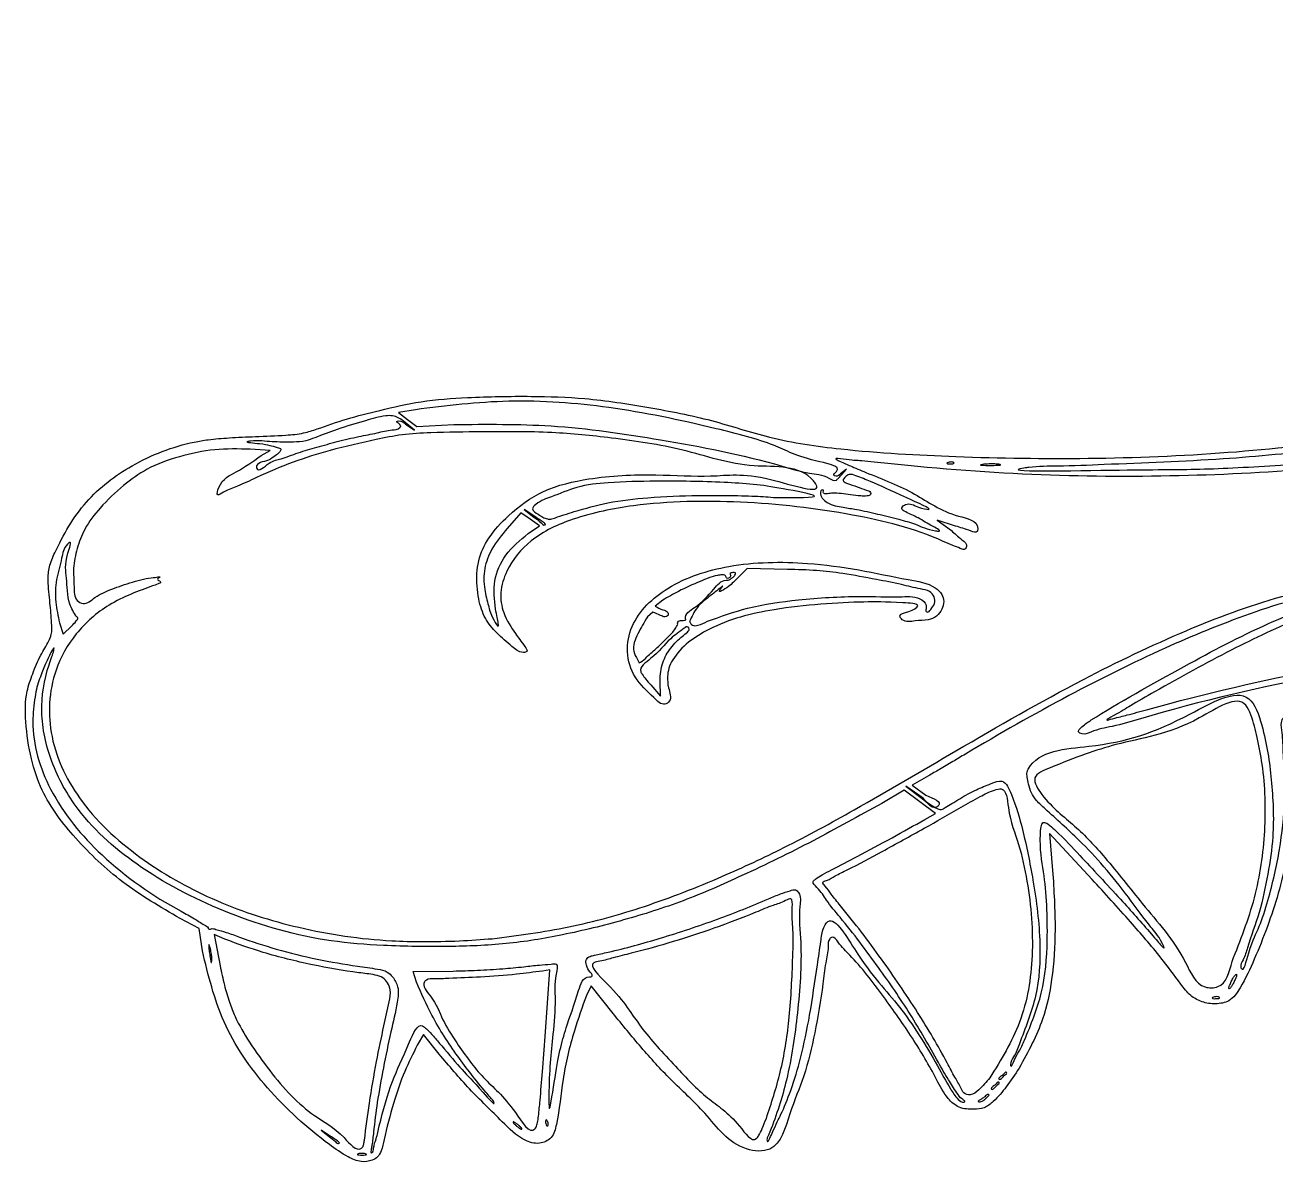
# Model space of a CAD drawing. Extents: x 1.3 to 54.4, y 20 to 60.3.
# Drawn here: x 1.28 to 19.92, y 43.37 to 60.3 of the extents above; entities that cross this region are included whole.
import ezdxf

# ---------------------------------------------------------------- set-up
doc = ezdxf.new("R2010")
doc.units = 0
doc.layers.add('Layer_1', color=7, linetype='CONTINUOUS')

msp = doc.modelspace()

# ---------------------------------------------------------------- linework, layer by layer
at = {"layer": 'Layer_1', "color": 7}
for p, q in [((7.097295, 54.573427), (6.845555, 54.529654)), ((6.845555, 54.529654), (6.982797, 54.426193)), ((6.982797, 54.426193), (7.120034, 54.322744)), ((7.086384, 54.27003), (6.943834, 54.383329)), ((6.952124, 54.356566), (7.086384, 54.27003)), ((7.120034, 54.322744), (7.673066, 54.352262)), ((4.935205, 53.963115), (4.637919, 53.985448)), ((4.798373, 53.888976), (4.935205, 53.963115)), ((5.630395, 54.015755), (5.630369, 54.015771)), ((13.521466, 53.689606), (13.431296, 53.619205)), ((13.448356, 53.606842), (13.521466, 53.689606)), ((15.117943, 53.785319), (15.118023, 53.784919)), ((15.788887, 53.760501), (15.788887, 53.760398)), ((13.448343, 53.606718), (13.448356, 53.606842)), ((8.667256, 53.038281), (8.46535, 52.80527)), ((8.805985, 52.941588), (8.667256, 53.038281)), ((8.876631, 52.982154), (8.717572, 53.087232)), ((8.717572, 53.087232), (8.864334, 52.970633)), ((8.944714, 52.844884), (8.805985, 52.941588)), ((9.462919, 53.055728), (9.462927, 53.05558)), ((15.145396, 52.838251), (14.87173, 52.928922)), ((14.87173, 52.928922), (15.082391, 52.772446)), ((8.775936, 52.72718), (8.944714, 52.844884)), ((9.037271, 52.865708), (9.037271, 52.865708)), ((14.77117, 52.852886), (14.771225, 52.852463)), ((12.039826, 52.205379), (11.865367, 52.035766)), ((12.641298, 52.193878), (12.039826, 52.205379)), ((10.781901, 51.734463), (10.670123, 51.648945)), ((2.046608, 51.49178), (2.046614, 51.49178)), ((8.290659, 51.603799), (8.290667, 51.603809)), ((10.634841, 51.558767), (10.553423, 51.48566)), ((1.797075, 51.400255), (1.852579, 51.228442)), ((1.852579, 51.228442), (1.980738, 51.354585)), ((11.004895, 51.379112), (11.005072, 51.379213)), ((11.451022, 51.421607), (11.451001, 51.421295)), ((10.834149, 50.920732), (10.83409, 50.920661)), ((10.406651, 50.85475), (10.432236, 50.804421)), ((10.748003, 50.307632), (10.743558, 50.530924)), ((10.603302, 50.47298), (10.748003, 50.307632)), ((10.651001, 50.285647), (10.651004, 50.285647)), ((14.741084, 49.119824), (14.498964, 48.980651)), ((14.378031, 48.904395), (14.043706, 48.709995)), ((14.612671, 48.731927), (14.378031, 48.904395)), ((14.659873, 48.788987), (14.40183, 48.966654)), ((14.40183, 48.966654), (14.646387, 48.779996)), ((14.498964, 48.980651), (14.703767, 48.829616)), ((14.847317, 48.559461), (14.612671, 48.731927)), ((14.687749, 48.46946), (14.847317, 48.559461)), ((17.177105, 47.577714), (16.544397, 48.26113)), ((16.544397, 48.26113), (16.590746, 47.707994)), ((3.877909, 46.844453), (3.594281, 46.993061)), ((3.924409, 46.511019), (3.877909, 46.844453)), ((4.260517, 46.685412), (4.100315, 46.755815)), ((4.100315, 46.755815), (4.188839, 46.290947)), ((8.243714, 46.693773), (8.244084, 46.693085)), ((4.036018, 46.578184), (4.035905, 46.578189)), ((9.1004, 46.231112), (8.989646, 46.211003)), ((9.028796, 45.236741), (9.1004, 46.231112)), ((19.263001, 46.353383), (19.262964, 46.353566)), ((7.065252, 46.204621), (7.658995, 46.212241)), ((7.113221, 46.048546), (7.065252, 46.204621)), ((19.295367, 46.056476), (19.295367, 46.056476)), ((9.715091, 45.990486), (9.645823, 45.848069)), ((10.042497, 45.579631), (9.715091, 45.990486)), ((19.07172, 45.821066), (19.071781, 45.82096)), ((7.217884, 45.267779), (7.126365, 45.107524)), ((7.450866, 44.975648), (7.217884, 45.267779)), ((16.172887, 45.184428), (16.172935, 45.18447)), ((15.654267, 44.621196), (15.654267, 44.621196)), ((15.874189, 44.659817), (15.874204, 44.660127)), ((15.761357, 44.512929), (15.761383, 44.513161)), ((15.609261, 44.329297), (15.609261, 44.329308)), ((8.9329, 44.050958), (8.932884, 44.050937)), ((9.0622, 43.977293), (9.062189, 43.977356)), ((12.325933, 44.017782), (12.325954, 44.017782)), ((5.830407, 43.753355), (5.696136, 43.840022)), ((5.696136, 43.840022), (5.817612, 43.741324)), ((6.557924, 43.90504), (6.557939, 43.905255)), ((8.641168, 43.911036), (8.641173, 43.910983)), ((5.966334, 43.654779), (5.966339, 43.654834)), ((6.338894, 43.692879), (6.338886, 43.692887)), ((6.355943, 43.489449), (6.355954, 43.489634))]:
    msp.add_line(p, q, dxfattribs=at)
for points, knots in [([(3.594281, 46.993061), (3.300616, 47.16501), (2.730892, 47.498599), (2.040291, 48.154118), (1.56106, 48.776606), (1.359593, 49.391588), (1.286301, 49.887251), (1.282069, 50.324778), (1.400013, 50.648988), (1.498533, 50.905115), (1.620231, 51.083593), (1.689029, 51.245043), (1.676559, 51.440036), (1.656623, 51.706309), (1.619232, 51.983823), (1.635913, 52.241431), (1.815099, 52.64645), (2.146959, 53.230362), (2.893425, 53.79586), (3.546479, 54.049686), (4.044394, 54.133668), (4.349053, 54.157235), (4.735481, 54.175136), (5.106133, 54.18742), (5.416387, 54.213796), (5.714713, 54.312602), (6.085521, 54.446796), (6.605796, 54.572991), (7.201744, 54.712193), (7.959067, 54.764477), (8.772023, 54.779362), (9.677566, 54.752655), (10.573804, 54.609946), (11.498267, 54.43622), (12.424239, 54.120142), (13.647879, 53.947502), (15.233175, 53.860538), (17.159812, 53.830651), (19.169465, 53.911656), (21.172941, 54.134106), (22.807143, 54.432097), (24.133297, 54.759712), (25.076791, 55.024039), (25.786888, 55.253395), (26.140286, 55.385062), (26.287991, 55.457496), (26.233357, 55.756241), (26.129304, 56.104957), (26.108319, 56.641976), (26.23587, 57.136404), (26.423, 57.658992), (26.728992, 58.174502), (27.211475, 58.733417), (27.903912, 59.30149), (28.796424, 59.814941), (29.898281, 60.22747), (31.181404, 60.345332), (32.533873, 60.200608), (33.264877, 59.756713), (33.598112, 59.55436)], [0, 0, 0, 0, 1.01722, 1.973453, 2.844001, 3.336277, 3.895189, 4.349549, 4.624252, 4.924161, 5.169231, 5.271121, 5.442949, 5.741568, 6.07891, 6.280783, 6.505237, 7.396703, 8.264987, 9.256589, 9.466041, 9.778462, 10.172514, 10.62618, 10.893073, 11.101009, 11.565539, 12.076591, 12.705408, 13.398423, 14.347273, 15.146401, 16.111339, 17.066322, 17.964648, 19.037328, 20.75822, 22.728612, 24.815192, 26.788035, 28.77013, 29.797236, 30.87695, 31.734387, 31.974647, 32.077893, 32.156769, 32.796937, 33.245115, 33.726425, 34.323727, 34.905119, 35.513051, 36.530833, 37.575047, 38.592012, 40.032434, 41.414279, 42.57193, 42.57193, 42.57193, 42.57193]), ([(40.615029, 59.385908), (40.664034, 59.355628), (40.790496, 59.277487), (40.999608, 59.132351), (41.247757, 58.963961), (41.472794, 58.781571), (41.614327, 58.698318), (41.694976, 58.566431), (41.529583, 58.611408), (41.389219, 58.690322), (40.946433, 58.924957), (40.364517, 59.233686), (39.567281, 59.529629), (38.922785, 59.684919), (38.412694, 59.770308), (37.995378, 59.798695), (37.461813, 59.805637), (36.885342, 59.814972), (36.300761, 59.752246), (35.506201, 59.539951), (34.483623, 59.127138), (33.425884, 58.299424), (32.732522, 57.3351), (32.429961, 56.345129), (32.595989, 55.429039), (33.038224, 54.959963), (33.303354, 54.725125), (33.367857, 54.670923), (33.367713, 54.534709), (32.981098, 54.744889), (32.744653, 54.91356), (32.384644, 55.252457), (32.169247, 55.619055), (32.026993, 55.999389), (31.951999, 56.500998), (32.000758, 57.133847), (32.305583, 57.875642), (32.687464, 58.363053), (32.937458, 58.687602), (33.019431, 58.778821), (33.079873, 58.992168), (32.370302, 58.581908), (31.943036, 58.554873), (30.943721, 58.174259), (29.839167, 57.619041), (28.507749, 56.587472), (27.675049, 55.705725), (27.173901, 55.133984), (26.941681, 55.017667), (25.537187, 54.539361), (22.771392, 53.853718), (18.501951, 53.507585), (15.597551, 53.60365), (13.760086, 53.814329), (13.579301, 53.818623), (13.315957, 53.856905), (13.467443, 53.783497), (13.590123, 53.730575), (13.983171, 53.564451), (14.54543, 53.351629), (14.993142, 53.002461), (15.488575, 52.926076), (15.469689, 52.730038), (15.306798, 52.793129), (15.213407, 52.819238), (15.145396, 52.838251)], [0, 0, 0, 0, 0.172884, 0.446138, 0.760729, 1.085184, 1.270335, 1.332872, 1.409875, 1.606348, 1.937669, 2.823081, 3.638253, 4.462757, 4.812626, 5.188094, 5.716096, 6.413741, 6.916326, 7.473524, 8.877216, 10.192834, 11.448876, 12.386345, 13.224804, 14.110054, 14.233128, 14.310369, 14.346285, 14.595131, 15.067875, 15.554909, 15.959471, 16.354534, 16.761052, 17.474157, 18.229265, 19.129173, 19.324311, 19.456186, 19.499045, 19.934232, 20.71327, 21.394117, 22.909934, 24.523239, 26.368959, 26.573062, 26.781759, 27.136006, 31.033936, 35.307835, 39.788877, 40.176889, 40.456633, 40.567673, 40.6326, 40.808406, 41.057419, 41.854955, 42.583973, 42.925378, 42.974079, 43.063987, 43.304916, 43.304916, 43.304916, 43.304916]), ([(13.431296, 53.619205), (13.409907, 53.598147), (13.380061, 53.568764), (13.308971, 53.602313), (13.478322, 53.72655), (12.815037, 53.84634), (12.458411, 54.070429), (11.300793, 54.365889), (10.04192, 54.629319), (8.515797, 54.747994), (7.559889, 54.630356), (7.097295, 54.573427)], [0, 0, 0, 0, 0.080833, 0.112791, 0.179971, 0.466766, 1.198006, 2.086646, 3.718355, 5.209146, 6.607099, 6.607099, 6.607099, 6.607099]), ([(6.943834, 54.383329), (6.911834, 54.408687), (6.856065, 54.452881), (6.754912, 54.488963), (6.585835, 54.476551), (6.31354, 54.397527), (5.95853, 54.294251), (5.666706, 54.182225), (5.452671, 54.096548), (5.236808, 54.089862), (4.952593, 54.088579), (4.754894, 54.119339), (4.524686, 54.08927), (4.801047, 54.070853), (4.915383, 54.046622), (5.013076, 54.018522), (5.108362, 53.994162), (5.066981, 53.926389), (5.000181, 53.883847), (4.900209, 53.798506), (4.712292, 53.784142), (4.748804, 53.632308), (4.932794, 53.809355), (5.114385, 53.840981), (5.36044, 53.937915), (5.538118, 53.989147), (5.630395, 54.015755)], [0, 0, 0, 0, 0.121961, 0.212548, 0.314099, 0.623067, 1.062899, 1.421389, 1.563866, 1.748151, 2.065931, 2.387653, 2.436475, 2.623731, 2.776023, 2.89321, 2.952052, 2.993614, 3.081619, 3.202393, 3.410518, 3.429234, 3.630152, 3.820027, 4.08965, 4.380981, 4.380981, 4.380981, 4.380981]), ([(15.082391, 52.772446), (15.129432, 52.729461), (15.204741, 52.660643), (15.337278, 52.558063), (15.272017, 52.475107), (15.193916, 52.521719), (15.093064, 52.551319), (14.579287, 52.795147), (13.525574, 53.052139), (11.971536, 53.229983), (10.564703, 53.205618), (9.509996, 52.995395), (8.827757, 52.683739), (8.471108, 52.256116), (8.349452, 51.86048), (8.395161, 51.526531), (8.573422, 51.256735), (8.681058, 51.10992), (8.786149, 50.966761), (8.645436, 50.944926), (8.509968, 51.075231), (8.311951, 51.23497), (8.154585, 51.423986), (8.077008, 51.603064), (8.036918, 51.764837), (8.005561, 52.005524), (8.015918, 52.324952), (8.189159, 52.692966), (8.520755, 53.047871), (9.00674, 53.405045), (9.784059, 53.580826), (10.600954, 53.621041), (11.574465, 53.557158), (12.116388, 53.667845), (13.203562, 53.279613), (12.844321, 53.760801), (12.040701, 53.664775), (11.099447, 54.002103), (10.07975, 54.150587), (9.08321, 54.252255), (8.182536, 54.244219), (7.438707, 54.238446), (6.910478, 54.210925), (6.412251, 54.107628), (5.868196, 53.985869), (5.267174, 53.796836), (4.82, 53.60862), (4.464115, 53.433956), (4.298317, 53.381641), (4.124638, 53.271475), (4.199617, 53.541908), (4.458111, 53.64431), (4.676778, 53.801543), (4.798373, 53.888976)], [0, 0, 0, 0, 0.207271, 0.33183, 0.387177, 0.446237, 0.565698, 0.720023, 2.12627, 3.809962, 5.402566, 6.323054, 7.025978, 7.6066, 7.933974, 8.237759, 8.595928, 8.831138, 8.913037, 8.966629, 9.159092, 9.46228, 9.737147, 9.883388, 10.044379, 10.2354, 10.611803, 10.984135, 11.426311, 12.060685, 12.761168, 13.763225, 14.57588, 15.469102, 16.151299, 16.211965, 17.124963, 18.213427, 19.290175, 20.180729, 21.223174, 21.986437, 22.414545, 22.806227, 23.509857, 24.090014, 24.683679, 24.993488, 25.219532, 25.312941, 25.418768, 25.769992, 26.209942, 26.209942, 26.209942, 26.209942]), ([(5.630369, 54.015771), (5.731651, 54.043382), (5.939506, 54.100046), (6.237554, 54.173441), (6.514335, 54.220676), (6.710034, 54.275538), (6.848342, 54.274426), (6.899142, 54.353591), (6.784492, 54.391264), (6.888556, 54.416312), (6.924589, 54.382445), (6.952124, 54.356566)], [0, 0, 0, 0, 0.31482, 0.646083, 0.922371, 1.150302, 1.270487, 1.301797, 1.387031, 1.421318, 1.532403, 1.532403, 1.532403, 1.532403]), ([(7.673066, 54.352262), (8.15523, 54.356986), (9.186467, 54.367089), (10.825343, 54.123651), (12.091998, 53.881623), (12.932464, 53.620174), (13.190145, 53.607581), (13.345904, 53.501014), (13.389214, 53.542016), (13.414489, 53.568927), (13.435899, 53.592827), (13.448343, 53.606718)], [0, 0, 0, 0, 1.44531, 3.091184, 4.94197, 5.361723, 5.662351, 5.778769, 5.795077, 5.835255, 5.891024, 5.891024, 5.891024, 5.891024]), ([(22.236627, 54.233773), (21.717383, 54.146862), (20.68768, 53.97451), (19.055783, 53.817926), (17.72161, 53.772088), (16.74819, 53.728653), (16.361447, 53.731523), (15.686485, 53.637319), (17.898558, 53.687733), (18.753013, 53.674379), (19.634897, 53.726381), (20.066953, 53.751859)], [0, 0, 0, 0, 1.579357, 3.13199, 4.908805, 5.599912, 6.028747, 6.102826, 7.525395, 8.791889, 10.008347, 10.008347, 10.008347, 10.008347]), ([(4.637919, 53.985448), (4.461207, 53.988806), (4.105841, 53.995558), (3.587397, 53.88624), (3.118753, 53.720597), (2.729494, 53.439665), (2.417052, 53.138519), (2.168401, 52.824271), (2.05599, 52.509983), (1.992456, 52.217633), (2.018567, 51.966943), (2.010818, 51.745972), (2.183575, 51.653313), (2.346595, 51.810748), (2.590725, 51.906606), (2.871544, 52.008013), (3.134554, 52.071898), (3.237627, 52.076437), (3.305771, 52.089475), (3.282405, 52.06537), (3.256701, 52.066736), (3.257557, 52.031198), (3.288547, 52.030409), (3.312254, 51.994092), (3.244445, 51.969856), (3.011653, 51.89), (2.524476, 51.702717), (2.027098, 51.266343), (1.645447, 50.59633), (1.602367, 49.656519), (2.11862, 48.632282), (3.025376, 47.831174), (4.137424, 47.215992), (5.390025, 46.819803), (6.430902, 46.665624), (7.234363, 46.647587), (7.73402, 46.656782), (8.080998, 46.681964), (8.243714, 46.693773)], [0, 0, 0, 0, 0.528546, 1.062898, 1.580918, 2.006408, 2.48999, 2.884507, 3.19106, 3.486793, 3.763181, 3.973305, 4.072118, 4.270806, 4.551641, 4.878452, 5.193085, 5.262471, 5.296622, 5.308196, 5.341845, 5.35729, 5.392477, 5.416467, 5.460508, 5.548821, 6.254299, 6.906411, 7.524459, 8.51666, 9.584079, 10.855529, 12.091853, 13.375081, 14.776285, 15.231203, 15.785367, 16.274734, 16.274734, 16.274734, 16.274734]), ([(15.118023, 53.784919), (15.110664, 53.788158), (15.093917, 53.795531), (15.062378, 53.794548), (15.04046, 53.790044), (15.006033, 53.778729), (15.034214, 53.762394), (15.063276, 53.76661), (15.091306, 53.76624), (15.125566, 53.770038), (15.119894, 53.781408), (15.117943, 53.785319)], [0, 0, 0, 0, 0.024081, 0.054804, 0.087635, 0.109283, 0.122018, 0.160491, 0.199504, 0.220685, 0.231793, 0.231793, 0.231793, 0.231793]), ([(15.788887, 53.760398), (15.762857, 53.762507), (15.707975, 53.766956), (15.621971, 53.763478), (15.569852, 53.764326), (15.498645, 53.746605), (15.602473, 53.743321), (15.668416, 53.744004), (15.736157, 53.743851), (15.836724, 53.75127), (15.802756, 53.757825), (15.788887, 53.760501)], [0, 0, 0, 0, 0.079089, 0.166751, 0.244424, 0.272517, 0.317376, 0.423845, 0.529788, 0.573285, 0.603299, 0.603299, 0.603299, 0.603299]), ([(12.469758, 53.265057), (12.769737, 53.262979), (13.320461, 53.259166), (12.528933, 53.40481), (12.150125, 53.465902), (11.669824, 53.492302), (11.191857, 53.50864), (10.614013, 53.510518), (10.049348, 53.497128), (9.520903, 53.445251), (9.165659, 53.283708), (8.945903, 53.217664), (8.806995, 53.083839), (8.925406, 53.021287), (8.992051, 52.972283), (9.05686, 52.943751), (9.123731, 52.937807), (9.203576, 52.973658), (9.320447, 53.00671), (9.412467, 53.03837), (9.462919, 53.055728)], [0, 0, 0, 0, 0.57245, 1.050947, 1.499053, 1.936242, 2.436444, 2.951096, 3.663847, 4.133723, 4.536834, 4.795853, 4.879236, 4.995763, 5.07905, 5.151418, 5.201005, 5.276018, 5.407689, 5.567499, 5.567499, 5.567499, 5.567499]), ([(14.771225, 52.852463), (14.737063, 52.873443), (14.66805, 52.915825), (14.56353, 52.972853), (14.465164, 53.024745), (14.292966, 53.090413), (14.44645, 53.202891), (14.561268, 53.120173), (14.883765, 53.051862), (14.227122, 53.343066), (13.996463, 53.455766), (13.706093, 53.573803), (13.564159, 53.62321), (13.505025, 53.574596), (13.450503, 53.514749), (13.562018, 53.457035), (13.671773, 53.433233), (13.78498, 53.382025), (13.88215, 53.359337), (13.881652, 53.294816), (13.808228, 53.285095), (13.715101, 53.286861), (13.582935, 53.308209), (13.445329, 53.324426), (13.329408, 53.332527), (13.251327, 53.323188), (13.20952, 53.318302), (13.183825, 53.322702), (13.176774, 53.336808), (13.172539, 53.345281)], [0, 0, 0, 0, 0.121147, 0.244739, 0.344186, 0.502297, 0.576533, 0.7738, 0.924489, 1.289489, 1.88518, 2.1176, 2.220138, 2.289575, 2.34661, 2.408876, 2.578223, 2.722526, 2.796329, 2.827274, 2.880966, 2.976288, 3.129526, 3.271076, 3.395291, 3.476413, 3.505417, 3.523021, 3.549504, 3.549504, 3.549504, 3.549504]), ([(9.462927, 53.05558), (9.628856, 53.103055), (9.988768, 53.206031), (10.610472, 53.274239), (11.205819, 53.298391), (11.73927, 53.297351), (12.126121, 53.289796), (12.367226, 53.272438), (12.469758, 53.265057)], [0, 0, 0, 0, 0.516965, 1.121332, 1.869427, 2.304731, 2.721471, 3.029819, 3.029819, 3.029819, 3.029819]), ([(13.172539, 53.345281), (13.176724, 53.357265), (13.184096, 53.378376), (13.142724, 53.380143), (13.114014, 53.289174), (13.249541, 53.155387), (13.454393, 53.120848), (13.709614, 53.084041), (13.986254, 53.020183), (14.274728, 52.946794), (14.57383, 52.868857), (14.73376, 52.779352), (14.958232, 52.756655), (14.850091, 52.812286), (14.77117, 52.852886)], [0, 0, 0, 0, 0.02958, 0.052106, 0.08945, 0.271644, 0.517224, 0.722985, 1.04253, 1.366658, 1.625599, 1.93846, 1.996568, 2.153516, 2.153516, 2.153516, 2.153516]), ([(8.864334, 52.970633), (8.898492, 52.94917), (8.948642, 52.917657), (9.012201, 52.843196), (9.033074, 52.86194), (9.037271, 52.865708)], [0, 0, 0, 0, 0.134263, 0.19712, 0.212938, 0.212938, 0.212938, 0.212938]), ([(9.037271, 52.865708), (9.029857, 52.872633), (9.005078, 52.895776), (8.949679, 52.932481), (8.903349, 52.963986), (8.876631, 52.982154)], [0, 0, 0, 0, 0.030405, 0.101618, 0.198632, 0.198632, 0.198632, 0.198632]), ([(8.46535, 52.80527), (8.382931, 52.705819), (8.235177, 52.527531), (8.112446, 52.207044), (8.114331, 51.921279), (8.189501, 51.646333), (8.217033, 51.518795), (8.340722, 51.311904), (8.331356, 51.412915), (8.315571, 51.48711), (8.299857, 51.560714), (8.290659, 51.603799)], [0, 0, 0, 0, 0.386085, 0.692142, 1.001333, 1.247881, 1.474613, 1.5894, 1.624002, 1.715263, 1.844104, 1.844104, 1.844104, 1.844104]), ([(2.046614, 51.49178), (2.010368, 51.551932), (1.907389, 51.722836), (1.91198, 52.087244), (1.861568, 52.292642), (1.991678, 52.635823), (1.854842, 52.524297), (1.830648, 52.32732), (1.736124, 52.043602), (1.727885, 51.71295), (1.774619, 51.50174), (1.797075, 51.400255)], [0, 0, 0, 0, 0.210111, 0.596957, 0.969364, 1.134197, 1.176933, 1.402385, 1.730578, 2.067175, 2.378491, 2.378491, 2.378491, 2.378491]), ([(8.290667, 51.603809), (8.274992, 51.745075), (8.243834, 52.025874), (8.430691, 52.440752), (8.656993, 52.6285), (8.775936, 52.72718)], [0, 0, 0, 0, 0.420538, 0.835918, 1.296123, 1.296123, 1.296123, 1.296123]), ([(8.244084, 46.693085), (8.624956, 46.743105), (9.392377, 46.843892), (10.540428, 47.164872), (11.604407, 47.581548), (12.645502, 48.067799), (13.802162, 48.698848), (15.272357, 49.565163), (16.889016, 50.500806), (18.529593, 51.284979), (19.749973, 51.741085), (20.905539, 52.024048), (21.241765, 52.105382), (21.968804, 52.224593), (21.866353, 52.154534), (21.846473, 52.133109), (21.841082, 52.090433), (21.745394, 52.059429), (21.616445, 51.992516), (21.107948, 51.814509), (20.31509, 51.5051), (19.196928, 50.979955), (18.390224, 50.530574), (17.759626, 50.172481), (17.594334, 50.065514), (17.346914, 49.932693), (17.555841, 49.989283), (17.716493, 50.028545), (18.78516, 50.326598), (20.545337, 50.738707), (23.105171, 51.131049), (25.356951, 51.287908), (26.265754, 51.301344), (26.823606, 51.337794), (26.152938, 51.420041), (25.691864, 51.472264), (24.731687, 51.544231), (24.030323, 51.545228), (23.521549, 51.556326), (23.27327, 51.540165), (23.169215, 51.564188), (23.151188, 51.56835)], [0, 0, 0, 0, 1.151241, 2.319639, 3.564713, 4.576239, 5.764662, 7.516462, 9.691574, 11.38661, 12.902544, 13.764587, 14.57192, 14.833086, 14.867819, 14.898207, 14.920091, 14.988862, 15.155709, 15.385972, 16.574286, 17.742306, 19.043097, 19.457837, 19.754691, 19.869464, 19.955601, 20.182412, 20.500876, 23.109254, 25.728805, 28.450785, 29.141366, 29.328117, 29.506274, 30.448533, 31.335802, 32.180094, 32.597366, 32.861785, 32.917196, 32.917196, 32.917196, 32.917196]), ([(10.651004, 50.285647), (10.54717, 50.380693), (10.346691, 50.564205), (10.225286, 50.962638), (10.328229, 51.488601), (10.887277, 52.005703), (11.828079, 52.300802), (12.807023, 52.317513), (13.700885, 52.197245), (14.32345, 52.057491), (14.772685, 51.990816), (14.94197, 51.83558), (14.981792, 51.713363), (14.942427, 51.595585), (14.867088, 51.488156), (14.717422, 51.429503), (14.548341, 51.438156), (14.381829, 51.394862), (14.278293, 51.532744), (14.456843, 51.556022), (14.668876, 51.680505), (14.15154, 51.711694), (13.604718, 51.712967), (12.523439, 51.645711), (11.552291, 51.399794), (11.014756, 51.019401), (10.867329, 50.727785), (10.85051, 50.58168), (10.85861, 50.425005), (10.930417, 50.253496), (10.776591, 50.152577), (10.703252, 50.230285), (10.651001, 50.285647)], [0, 0, 0, 0, 0.416206, 0.803599, 1.18853, 1.967114, 2.931569, 4.105609, 4.875434, 5.624717, 6.048023, 6.182452, 6.292023, 6.412029, 6.54092, 6.674506, 6.868834, 7.062992, 7.127418, 7.276941, 7.434797, 7.663574, 8.2408, 9.583538, 10.59838, 11.303228, 11.440571, 11.566486, 11.734674, 11.93367, 12.010741, 12.201694, 12.201694, 12.201694, 12.201694]), ([(11.451001, 51.421295), (11.647505, 51.492619), (12.085193, 51.651486), (12.851604, 51.753289), (13.62778, 51.80555), (14.230467, 51.776577), (14.602727, 51.801111), (14.731822, 51.657224), (14.689014, 51.571603), (14.74031, 51.549687), (14.784729, 51.613745), (14.842383, 51.677046), (14.834047, 51.791404), (14.75266, 51.882515), (14.569724, 51.91001), (14.311299, 51.979321), (13.922212, 52.051785), (13.503364, 52.132309), (13.060904, 52.184277), (12.785981, 52.190567), (12.641298, 52.193878)], [0, 0, 0, 0, 0.625366, 1.392919, 2.310844, 2.941199, 3.239295, 3.369252, 3.429034, 3.448417, 3.511711, 3.616887, 3.715717, 3.819536, 3.959434, 4.25118, 4.632034, 5.141629, 5.532291, 5.966273, 5.966273, 5.966273, 5.966273]), ([(11.005072, 51.379213), (11.00419, 51.390187), (11.002472, 51.411579), (11.032154, 51.434905), (11.069109, 51.434959), (11.097342, 51.434908), (11.128215, 51.439673), (11.101665, 51.532396), (11.338574, 51.667011), (11.492803, 51.839694), (11.658689, 52.041621), (11.759738, 52.029227), (11.795548, 52.050241), (11.82951, 52.082792), (11.864607, 52.107228), (11.867919, 52.152427), (11.827159, 52.145407), (11.803933, 52.146193), (11.780199, 52.134695), (11.788475, 52.116546), (11.797732, 52.10161), (11.788986, 52.080359), (11.771813, 52.066528), (11.750827, 52.058798), (11.728433, 52.066194), (11.723998, 52.089289), (11.704055, 52.114345), (11.65475, 52.113369), (11.531894, 52.096019), (11.313201, 52.003399), (11.038501, 51.887925), (10.858869, 51.780495), (10.781901, 51.734463)], [0, 0, 0, 0, 0.03111, 0.060638, 0.100276, 0.136317, 0.157387, 0.169987, 0.384938, 0.781677, 1.008405, 1.036716, 1.077455, 1.126028, 1.180674, 1.200219, 1.236546, 1.266056, 1.283698, 1.298191, 1.316542, 1.33585, 1.35946, 1.382207, 1.400644, 1.421141, 1.447648, 1.489994, 1.556439, 1.828573, 2.186626, 2.455062, 2.455062, 2.455062, 2.455062]), ([(11.865367, 52.035766), (11.825219, 51.99354), (11.767921, 51.933278), (11.594886, 51.836291), (11.649717, 51.909657), (11.678336, 51.94795)], [0, 0, 0, 0, 0.205248, 0.292922, 0.388646, 0.388646, 0.388646, 0.388646]), ([(16.172935, 45.18447), (16.267907, 45.415323), (16.464314, 45.892739), (16.531139, 46.739489), (16.489368, 47.580058), (16.387089, 48.064469), (16.426467, 48.497187), (16.748027, 48.200822), (17.048191, 47.876088), (17.569185, 47.319597), (17.93672, 46.909998), (18.146582, 46.661871), (18.198141, 46.60332), (18.272061, 46.529508), (18.167711, 46.7438), (18.01731, 46.894722), (17.710678, 47.335217), (17.370644, 47.758932), (16.952871, 48.201809), (16.6043, 48.513463), (16.357237, 48.737702), (16.269666, 48.863389), (16.230985, 48.986424), (16.212401, 49.091438), (16.202524, 49.170395), (16.364505, 49.50348), (17.453269, 49.548081), (18.314539, 49.82465), (19.492976, 50.528498), (19.766672, 49.720472), (19.857525, 49.066859), (19.89953, 48.304456), (19.798823, 47.64667), (19.683377, 47.092381), (19.522386, 46.671704), (19.44851, 46.403595), (19.3789, 46.301914), (19.432856, 46.172087), (19.544603, 46.644566), (19.667052, 46.838189), (19.842367, 47.397365), (19.979375, 48.001098), (20.066478, 48.757403), (20.0284, 49.353504), (20.016688, 49.747938), (19.982935, 49.923313), (20.078515, 50.05732), (20.283677, 49.752908), (20.517019, 49.580179), (20.821442, 49.202772), (21.112539, 48.782283), (21.428263, 48.271962), (21.771172, 47.681162), (21.945913, 47.318544), (22.231352, 46.88852), (21.701811, 47.953705), (21.482119, 48.431131), (20.937033, 49.471476), (20.588331, 49.965584), (20.380052, 50.237735), (20.30829, 50.338377), (20.14376, 50.626106), (21.503808, 50.559845), (22.22404, 50.886729), (23.226403, 50.962596), (23.66477, 50.991693), (23.746169, 50.960705), (23.752394, 50.895484), (23.761163, 50.848412), (23.786531, 50.811112), (23.903474, 50.8333), (24.101958, 50.557183), (24.454013, 50.252837), (24.774041, 49.844068), (25.008705, 49.537345), (25.136871, 49.396271), (25.201685, 49.308567), (25.244779, 49.290887), (25.251084, 49.268292), (25.245324, 49.250503), (25.231304, 49.233544), (25.24757, 49.222883), (25.319139, 49.269384), (25.090121, 49.536719), (24.939068, 49.903425), (24.601788, 50.350234), (24.359703, 50.709949), (24.259638, 50.872903), (24.138561, 51.090747), (24.776688, 51.029765), (25.307825, 51.138556), (26.156736, 51.122517), (26.795197, 51.127178), (27.051873, 51.142287), (27.227732, 51.165728), (27.196619, 51.317385), (26.765524, 51.157824), (25.642301, 51.343976), (23.370703, 51.020382), (20.611803, 50.66536), (18.65715, 50.200985), (17.518788, 49.856229), (17.219397, 49.809064), (17.064537, 49.724504), (16.945546, 49.773532), (17.056381, 49.881697), (17.513894, 50.177568), (18.508422, 50.732127), (19.705211, 51.37096), (20.569237, 51.70035), (21.007912, 51.894357), (21.119836, 51.918883), (21.220831, 52.067577), (20.55583, 51.791634), (20.214405, 51.764892), (19.277186, 51.45254), (18.200203, 51.009921), (16.769663, 50.299847), (15.735342, 49.708767), (15.099845, 49.329415), (14.916627, 49.221596), (14.795818, 49.151557), (14.741084, 49.119824)], [0, 0, 0, 0, 0.742783, 1.536113, 2.553767, 3.118499, 3.29496, 3.490092, 4.031347, 4.921477, 5.615726, 5.753027, 5.853831, 5.896642, 5.973663, 6.267304, 6.827507, 7.407623, 7.952276, 8.636068, 8.815482, 8.950632, 9.090169, 9.196821, 9.27464, 9.319756, 10.282356, 11.871034, 12.768335, 13.207311, 14.032337, 14.883141, 15.443657, 16.029197, 16.582681, 16.773813, 16.888799, 16.907044, 17.163558, 17.58846, 17.994821, 18.771278, 19.511093, 20.25104, 20.55466, 20.709195, 20.763892, 20.984258, 21.412711, 21.849221, 22.358474, 22.966612, 23.665772, 24.30093, 24.461071, 24.78034, 26.320898, 27.295275, 28.002744, 28.178559, 28.314878, 28.382798, 29.109199, 30.575628, 31.743875, 31.855749, 31.913095, 31.978347, 32.030101, 32.06433, 32.095552, 32.3542, 32.918137, 33.5945, 33.871327, 34.077946, 34.170176, 34.190944, 34.210232, 34.23254, 34.250412, 34.259268, 34.280166, 34.466396, 34.972352, 35.738223, 36.037605, 36.259293, 36.356566, 36.665728, 37.434791, 38.506129, 39.038248, 39.290274, 39.392251, 39.433443, 39.681187, 40.337414, 43.327025, 46.040277, 48.858526, 49.293225, 49.615576, 49.755878, 49.817658, 49.908051, 50.081778, 51.679684, 53.076277, 54.235015, 54.417262, 54.532619, 54.560111, 54.912687, 55.57392, 56.240369, 57.607416, 59.202809, 60.974767, 61.193625, 61.422755, 61.612554, 61.612554, 61.612554, 61.612554]), ([(11.678336, 51.94795), (11.618014, 51.900006), (11.487763, 51.796482), (11.285954, 51.646537), (11.215243, 51.491574), (11.182351, 51.41949)], [0, 0, 0, 0, 0.232221, 0.501427, 0.735564, 0.735564, 0.735564, 0.735564]), ([(10.670123, 51.648945), (10.705991, 51.627799), (10.765139, 51.592928), (10.864527, 51.572334), (10.865829, 51.495521), (10.805388, 51.482276), (10.733768, 51.515794), (10.673391, 51.542021), (10.634841, 51.558767)], [0, 0, 0, 0, 0.128621, 0.212104, 0.262113, 0.300027, 0.371537, 0.497835, 0.497835, 0.497835, 0.497835]), ([(1.980738, 51.354585), (2.000929, 51.37598), (2.031631, 51.408512), (2.080444, 51.468556), (2.055641, 51.48558), (2.046608, 51.49178)], [0, 0, 0, 0, 0.096832, 0.147244, 0.176115, 0.176115, 0.176115, 0.176115]), ([(10.553423, 51.48566), (10.50537, 51.405939), (10.4122, 51.251365), (10.311854, 51.013053), (10.383088, 50.894098), (10.406651, 50.85475)], [0, 0, 0, 0, 0.286276, 0.55507, 0.687926, 0.687926, 0.687926, 0.687926]), ([(11.103063, 51.316771), (11.031833, 51.266846), (10.842742, 51.134315), (10.694166, 50.911168), (10.411391, 50.731673), (10.484492, 50.61889), (10.534007, 50.554301), (10.578384, 50.502223), (10.603302, 50.47298)], [0, 0, 0, 0, 0.254434, 0.675428, 0.919034, 0.964634, 1.054151, 1.168791, 1.168791, 1.168791, 1.168791]), ([(10.432236, 50.804421), (10.43855, 50.806712), (10.484485, 50.823373), (10.563692, 50.916773), (10.707558, 51.029187), (10.845046, 51.171111), (10.958146, 51.281093), (10.99352, 51.355263), (11.004895, 51.379112)], [0, 0, 0, 0, 0.020067, 0.145982, 0.35165, 0.572492, 0.738921, 0.817801, 0.817801, 0.817801, 0.817801]), ([(10.83409, 50.920661), (10.855969, 50.954157), (10.901814, 51.024346), (10.981794, 51.116476), (11.070545, 51.195378), (11.134976, 51.246717), (11.189101, 51.299298), (11.1623, 51.336482), (11.135991, 51.339213), (11.114694, 51.333158), (11.107182, 51.322574), (11.103063, 51.316771)], [0, 0, 0, 0, 0.119795, 0.251025, 0.366871, 0.467558, 0.519906, 0.552818, 0.5787, 0.59573, 0.616403, 0.616403, 0.616403, 0.616403]), ([(11.182351, 51.41949), (11.194601, 51.396081), (11.220047, 51.347455), (11.336731, 51.366108), (11.4051, 51.399307), (11.451022, 51.421607)], [0, 0, 0, 0, 0.071882, 0.149312, 0.307726, 0.307726, 0.307726, 0.307726]), ([(14.043706, 48.709995), (13.704707, 48.521051), (13.022177, 48.140637), (12.033992, 47.658703), (11.097923, 47.246688), (10.200638, 46.961927), (9.319915, 46.746606), (8.44819, 46.601386), (7.554001, 46.570104), (6.683798, 46.582354), (5.578377, 46.664664), (4.338656, 47.019401), (3.046349, 47.670684), (2.1234, 48.460178), (1.653224, 49.300222), (1.486995, 50.058452), (1.57248, 50.589244), (1.680282, 50.889143), (1.707763, 50.961781), (1.722772, 51.066351), (1.598846, 50.821063), (1.552543, 50.699821), (1.462528, 50.473774), (1.428124, 50.28551), (1.40859, 50.113789), (1.377446, 49.644324), (1.63165, 48.818864), (2.440778, 47.850259), (3.244699, 47.289951), (3.794837, 47.003606), (3.920208, 46.915052), (4.004665, 46.874694), (4.015324, 46.837666), (4.035914, 46.83329), (4.069264, 46.851879), (4.157203, 46.821756), (4.295506, 46.787233), (4.593432, 46.672858), (5.040858, 46.528305), (5.627647, 46.383747), (6.135742, 46.297129), (6.482168, 46.25196), (6.672206, 46.215241), (6.774546, 46.113071), (6.85977, 45.962004), (6.818463, 45.670055), (6.725875, 45.277527), (6.618893, 44.778526), (6.53099, 44.281066), (6.485935, 43.926843), (6.464052, 43.713737), (6.45342, 43.629841), (6.441841, 43.564851), (6.435302, 43.532413), (6.434974, 43.502833), (6.474163, 43.514888), (6.471935, 43.605934), (6.524417, 43.725475), (6.545755, 43.839826), (6.557924, 43.90504)], [0, 0, 0, 0, 1.164066, 2.343695, 3.297462, 4.229124, 5.163288, 6.016549, 6.874595, 7.842878, 8.627803, 10.194007, 11.670229, 12.952239, 13.763098, 14.521315, 15.228808, 15.360579, 15.453126, 15.487072, 15.613326, 15.87016, 16.123335, 16.268738, 16.453702, 16.638997, 17.679782, 18.924959, 20.369642, 20.599844, 20.76965, 20.843156, 20.859444, 20.875942, 20.89743, 20.970677, 21.129692, 21.341333, 21.91697, 22.545625, 23.152564, 23.455065, 23.607196, 23.712417, 23.87854, 24.107392, 24.560959, 25.106829, 25.63153, 26.076939, 26.17934, 26.271863, 26.33457, 26.368332, 26.386344, 26.398053, 26.465936, 26.613522, 26.809401, 26.809401, 26.809401, 26.809401]), ([(10.743558, 50.530924), (10.74479, 50.578224), (10.747193, 50.670503), (10.776922, 50.803479), (10.815416, 50.882351), (10.834149, 50.920732)], [0, 0, 0, 0, 0.141801, 0.276643, 0.404461, 0.404461, 0.404461, 0.404461]), ([(19.262964, 46.353566), (19.387134, 46.666652), (19.635514, 47.292923), (19.776042, 48.294203), (19.756392, 49.098892), (19.64106, 49.67685), (19.574231, 49.965462), (19.39437, 50.378878), (18.510918, 49.74685), (17.605195, 49.649758), (16.855214, 49.362291), (16.244642, 49.115789), (16.524105, 48.680867), (16.915548, 48.402033), (17.432228, 47.84923), (17.961593, 47.149756), (18.489081, 46.578065), (18.741833, 45.954575), (19.161978, 45.958175), (19.221692, 46.191779), (19.263001, 46.353383)], [0, 0, 0, 0, 1.007428, 2.015169, 3.006708, 3.414658, 3.765876, 3.926332, 4.645546, 5.948428, 6.98923, 7.260773, 7.528001, 8.20493, 8.853936, 9.73902, 10.826504, 11.293616, 11.48472, 11.913658, 11.913658, 11.913658, 11.913658]), ([(23.867748, 50.402694), (23.829042, 50.05008), (23.750257, 49.33236), (23.455123, 48.293673), (23.095434, 47.486585), (22.819394, 46.951312), (22.530193, 46.709504), (22.29038, 46.768465), (22.137268, 46.851326), (22.045184, 46.965557), (21.950414, 47.126518), (21.825177, 47.348921), (21.672158, 47.617155), (21.418665, 48.068902), (21.085775, 48.620969), (20.635443, 49.264524), (20.394361, 49.535763), (20.160913, 49.782556), (20.14129, 49.594882), (20.195644, 49.209672), (20.162071, 48.367112), (19.981387, 47.362634), (19.673298, 46.554638), (19.431818, 46.027634), (19.247158, 45.750552), (19.015412, 45.715386), (18.815591, 45.740595), (18.630009, 45.845631), (18.444686, 46.089192), (18.166277, 46.467955), (17.717611, 46.984048), (17.368871, 47.367087), (17.177105, 47.577714)], [0, 0, 0, 0, 1.062732, 2.163115, 3.224147, 3.702177, 3.981056, 4.264105, 4.371096, 4.502287, 4.695086, 4.933701, 5.26695, 5.622689, 6.482448, 7.246213, 7.81544, 7.894798, 7.968736, 8.218137, 9.270714, 10.294406, 11.339954, 11.817565, 12.070461, 12.275151, 12.477389, 12.671877, 12.894166, 13.386949, 14.086733, 14.941617, 14.941617, 14.941617, 14.941617]), ([(14.646387, 48.779996), (14.689357, 48.748747), (14.76478, 48.693896), (14.857422, 48.638513), (14.938979, 48.605564), (15.003509, 48.662362), (15.09574, 48.707693), (15.246824, 48.804745), (15.442172, 48.913948), (15.643522, 48.991042), (15.876421, 49.084559), (16.033548, 48.718245), (16.161831, 48.266751), (16.319196, 47.499831), (16.422923, 46.678602), (16.379882, 45.836765), (16.155334, 45.296309), (16.032334, 44.954988), (15.955271, 44.858165), (15.971037, 44.765421), (16.034488, 44.932243), (16.092746, 45.011584), (16.144682, 45.123597), (16.172887, 45.184428)], [0, 0, 0, 0, 0.158024, 0.277374, 0.335125, 0.397072, 0.510916, 0.652031, 0.932707, 1.17067, 1.335593, 1.575983, 2.123654, 2.8948, 3.851265, 4.629926, 5.380975, 5.591983, 5.718944, 5.737453, 5.831416, 5.988887, 6.176042, 6.176042, 6.176042, 6.176042]), ([(15.654267, 44.621196), (15.820197, 44.888956), (16.164958, 45.445293), (16.328278, 46.480042), (16.254693, 47.360739), (16.096395, 48.12364), (15.927457, 48.493384), (15.905096, 48.960103), (15.673002, 48.894846), (15.486155, 48.800207), (15.13375, 48.603294), (14.656142, 48.322761), (14.084525, 48.01333), (13.653984, 47.775249), (13.360191, 47.638828), (13.262759, 47.570249), (13.14402, 47.538703), (13.231843, 47.448276), (13.298199, 47.342569), (13.605961, 46.976949), (14.034996, 46.40924), (14.57186, 45.624217), (14.924125, 45.031185), (15.122627, 44.644635), (15.211636, 44.503319), (15.259597, 44.386), (15.383862, 44.349807), (15.520658, 44.463455), (15.603325, 44.561053), (15.654267, 44.621196)], [0, 0, 0, 0, 0.937777, 1.948459, 3.05933, 3.620688, 4.19383, 4.488262, 4.592533, 4.825834, 5.149481, 5.785396, 6.499297, 7.085977, 7.287133, 7.434391, 7.495877, 7.556097, 7.712468, 7.931771, 8.934299, 9.892599, 10.766421, 11.008425, 11.190652, 11.273732, 11.372964, 11.523121, 11.764239, 11.764239, 11.764239, 11.764239]), ([(14.703767, 48.829616), (14.821488, 48.781954), (14.951834, 48.729181), (14.812576, 48.600919), (14.73244, 48.699614), (14.659873, 48.788987)], [0, 0, 0, 0, 0.2431, 0.269171, 0.519119, 0.519119, 0.519119, 0.519119]), ([(7.658995, 46.212241), (7.779606, 46.215553), (8.026381, 46.22233), (8.378241, 46.243763), (8.683958, 46.270633), (8.929476, 46.303823), (9.076932, 46.308802), (9.236751, 46.332787), (9.159931, 46.051362), (9.194324, 45.765207), (9.132544, 45.104222), (9.084344, 44.696339), (9.086982, 44.010522), (9.208845, 44.872935), (9.302014, 45.271825), (9.491478, 45.780838), (9.59504, 46.140051), (9.729521, 46.122887), (9.732529, 46.166965), (9.682558, 46.210944), (9.643205, 46.284374), (9.629342, 46.386463), (9.698029, 46.436171), (9.776199, 46.446936), (9.865519, 46.470834), (10.195626, 46.541748), (10.777803, 46.70477), (11.576848, 46.968595), (12.164926, 47.202313), (12.524217, 47.3607), (12.654166, 47.398865), (12.756329, 47.435734), (12.847919, 47.344923), (12.800041, 47.055212), (12.868336, 46.476245), (12.798955, 45.596846), (12.666328, 44.650439), (12.471549, 44.044553), (12.354182, 43.755639), (12.33232, 43.712314), (12.343669, 43.633881), (12.463146, 43.922693), (12.544797, 44.066949), (12.71476, 44.479789), (12.852552, 44.956565), (12.985252, 45.589312), (13.063463, 46.168197), (13.133261, 46.606405), (13.156691, 46.817288), (13.306601, 47.098876), (13.812308, 46.202838), (14.290667, 45.764485), (14.77746, 44.989102), (15.030946, 44.510914), (15.153304, 44.323925), (15.237855, 44.249967), (15.291532, 44.267188), (15.266105, 44.292254), (15.21904, 44.314718), (15.13916, 44.433529), (15.023945, 44.608584), (14.80092, 45.009322), (14.477321, 45.576265), (13.979611, 46.298284), (13.565069, 46.849724), (13.226454, 47.246019), (13.133326, 47.416899), (12.995632, 47.532159), (13.079116, 47.599375), (13.166907, 47.652268), (13.379215, 47.763166), (13.725723, 47.941518), (14.189648, 48.19284), (14.524771, 48.37895), (14.687749, 48.46946)], [0, 0, 0, 0, 0.362124, 0.740922, 1.05472, 1.290429, 1.464202, 1.538839, 1.687966, 2.063522, 2.58436, 3.505334, 3.688526, 4.081013, 4.913652, 5.497066, 5.758219, 5.794078, 5.816057, 5.866914, 5.984308, 6.068874, 6.14185, 6.208116, 6.307339, 6.418041, 7.221768, 8.119202, 8.937466, 9.130947, 9.282656, 9.361399, 9.422689, 9.624862, 10.168739, 11.216055, 12.230482, 13.039336, 13.114382, 13.165835, 13.184679, 13.322203, 13.633879, 14.014906, 14.519111, 15.175637, 15.930274, 16.28185, 16.497576, 16.579423, 17.149424, 18.245121, 19.287329, 19.677556, 19.875354, 19.970885, 19.985491, 20.005214, 20.045201, 20.164558, 20.397956, 20.696247, 21.526771, 22.366227, 23.310481, 23.633275, 23.872046, 23.975393, 24.027508, 24.145054, 24.304573, 24.732666, 25.323689, 25.883246, 25.883246, 25.883246, 25.883246]), ([(16.590746, 47.707994), (16.609052, 47.415582), (16.642876, 46.87528), (16.597556, 46.131415), (16.479629, 45.558081), (16.287366, 45.125171), (16.109915, 44.786567), (15.913484, 44.495416), (15.742301, 44.295915), (15.579096, 44.16124), (15.394963, 44.150131), (15.193477, 44.158406), (14.994371, 44.337389), (14.80742, 44.711793), (14.502361, 45.232421), (14.069518, 45.838146), (13.686765, 46.346002), (13.430274, 46.58315), (13.33037, 46.737543), (13.240352, 46.679449), (13.257036, 46.526545), (13.197958, 46.314021), (13.155588, 45.877852), (13.057534, 45.319654), (12.905771, 44.655165), (12.667047, 44.118649), (12.51408, 43.499246), (11.828745, 43.548611), (11.448672, 44.094982), (10.909165, 44.572), (10.456886, 45.074401), (10.180863, 45.410932), (10.042497, 45.579631)], [0, 0, 0, 0, 0.878168, 1.622627, 2.23088, 2.620716, 3.039237, 3.377898, 3.668639, 3.83478, 3.987538, 4.208661, 4.418038, 4.747914, 5.465148, 6.217664, 7.012604, 7.273767, 7.388529, 7.430383, 7.551225, 7.79598, 8.111807, 8.850066, 9.512884, 10.113503, 10.716651, 11.067155, 11.883271, 12.596449, 13.248059, 13.903031, 13.903031, 13.903031, 13.903031]), ([(12.325954, 44.017782), (12.400984, 44.245642), (12.557503, 44.720982), (12.679602, 45.515209), (12.713899, 46.20974), (12.731397, 46.806516), (12.702473, 47.054377), (12.721857, 47.323062), (12.566054, 47.233206), (12.407407, 47.18837), (12.04435, 47.032058), (11.557453, 46.849721), (10.934314, 46.643591), (10.436831, 46.505057), (10.063456, 46.416291), (9.892315, 46.363279), (9.63497, 46.324861), (10.183567, 45.826069), (10.402562, 45.406427), (10.945985, 44.816267), (11.445272, 44.293219), (11.821325, 44.073915), (12.120768, 43.634506), (12.225818, 43.776916), (12.269456, 43.877841), (12.305307, 43.966673), (12.325933, 44.017782)], [0, 0, 0, 0, 0.71947, 1.500891, 2.386742, 2.85578, 3.188709, 3.316742, 3.400258, 3.600906, 3.875305, 4.546234, 5.184379, 5.832325, 6.108575, 6.314664, 6.405974, 6.776392, 7.597214, 8.370151, 9.042442, 9.678999, 9.989544, 10.043319, 10.164554, 10.328807, 10.328807, 10.328807, 10.328807]), ([(4.035905, 46.578189), (4.030559, 46.593298), (4.019363, 46.624942), (4.021476, 46.538875), (4.031806, 46.476423), (4.041513, 46.4184), (4.056691, 46.322535), (4.072207, 46.380853), (4.061879, 46.428192), (4.055019, 46.504502), (4.042246, 46.554034), (4.036018, 46.578184)], [0, 0, 0, 0, 0.03268, 0.068443, 0.162696, 0.260192, 0.304558, 0.325791, 0.392232, 0.471327, 0.546579, 0.546579, 0.546579, 0.546579]), ([(6.338886, 43.692887), (6.362634, 43.877071), (6.413091, 44.268408), (6.510519, 44.836063), (6.615379, 45.339693), (6.695386, 45.688836), (6.739675, 45.910793), (6.688427, 46.034663), (6.615914, 46.126378), (6.456117, 46.165055), (6.104987, 46.19978), (5.543514, 46.304853), (4.875705, 46.462435), (4.449619, 46.616871), (4.260517, 46.685412)], [0, 0, 0, 0, 0.55695, 1.183351, 1.729568, 2.092967, 2.272979, 2.384075, 2.485497, 2.610239, 2.856859, 3.557018, 4.312477, 4.915298, 4.915298, 4.915298, 4.915298]), ([(7.126365, 45.107524), (7.061178, 44.978802), (6.91978, 44.699592), (6.761346, 44.225756), (6.657521, 43.825182), (6.600717, 43.554729), (6.545448, 43.438347), (6.433985, 43.381326), (6.275243, 43.357449), (6.053547, 43.459216), (5.56579, 43.799394), (4.876416, 44.422444), (4.193231, 45.40852), (4.012065, 46.151523), (3.924409, 46.511019)], [0, 0, 0, 0, 0.432308, 0.937721, 1.495858, 1.668906, 1.772988, 1.865279, 2.031095, 2.237481, 2.572585, 3.825556, 5.001255, 6.103349, 6.103349, 6.103349, 6.103349]), ([(4.188839, 46.290947), (4.208796, 46.194889), (4.246809, 46.011926), (4.320569, 45.759462), (4.432826, 45.468051), (4.63718, 45.12753), (4.919673, 44.731948), (5.228861, 44.359785), (5.621664, 44.015132), (5.954661, 43.860665), (6.221939, 43.50808), (6.319577, 43.59459), (6.329811, 43.638474), (6.33559, 43.673093), (6.338894, 43.692879)], [0, 0, 0, 0, 0.294229, 0.560423, 0.788248, 1.229046, 1.747042, 2.242429, 2.693776, 3.245455, 3.548355, 3.572225, 3.617737, 3.678452, 3.678452, 3.678452, 3.678452]), ([(6.557939, 43.905255), (6.620426, 44.138039), (6.74124, 44.588111), (6.938975, 44.967191), (7.139645, 45.465489), (7.285417, 45.330064), (7.376439, 45.233446), (7.547364, 45.028441), (7.819248, 44.706341), (7.971924, 44.562756), (8.29948, 44.18312), (8.252406, 44.29006), (8.208521, 44.335531), (8.021859, 44.554056), (7.71375, 44.947125), (7.355853, 45.49407), (7.186361, 45.881402), (7.113221, 46.048546)], [0, 0, 0, 0, 0.689459, 1.333019, 1.640081, 1.714836, 1.863658, 2.055349, 2.520901, 2.982157, 3.203451, 3.226394, 3.296359, 3.398823, 4.081346, 4.80164, 5.348413, 5.348413, 5.348413, 5.348413]), ([(8.989646, 46.211003), (8.861528, 46.194772), (8.554476, 46.155871), (8.091291, 46.1195), (7.677998, 46.108193), (7.416125, 46.089984), (7.281413, 46.099604), (7.179409, 46.003536), (7.395797, 45.77627), (7.490568, 45.488432), (7.75556, 45.071607), (8.125096, 44.568623), (8.479081, 44.311068), (8.806512, 43.759501), (8.906475, 43.89735), (8.918115, 43.963694), (8.92748, 44.018969), (8.9329, 44.050958)], [0, 0, 0, 0, 0.387244, 0.928082, 1.39653, 1.616744, 1.733015, 1.775014, 2.002704, 2.402287, 2.800499, 3.453256, 4.161759, 4.540333, 4.5722, 4.643194, 4.740725, 4.740725, 4.740725, 4.740725]), ([(19.295367, 46.056476), (19.303169, 46.075419), (19.316277, 46.107248), (19.333267, 46.138834), (19.32787, 46.175118), (19.298808, 46.139588), (19.279669, 46.109807), (19.249615, 46.057049), (19.230478, 46.005106), (19.213113, 45.973573), (19.218568, 45.937323), (19.24752, 45.972878), (19.267123, 46.002562), (19.285143, 46.036959), (19.295367, 46.056476)], [0, 0, 0, 0, 0.060243, 0.101225, 0.116645, 0.140637, 0.188644, 0.25161, 0.311903, 0.352858, 0.368254, 0.392218, 0.440234, 0.503208, 0.503208, 0.503208, 0.503208]), ([(9.645823, 45.848069), (9.583592, 45.674379), (9.437372, 45.266274), (9.281819, 44.617223), (9.241776, 44.086718), (9.148269, 43.71712), (8.934063, 43.619715), (8.648607, 43.704767), (8.331546, 44.033481), (7.896808, 44.447176), (7.599565, 44.799429), (7.450866, 44.975648)], [0, 0, 0, 0, 0.554141, 1.302022, 1.978396, 2.188867, 2.380213, 2.607186, 3.03673, 3.726345, 4.416686, 4.416686, 4.416686, 4.416686]), ([(19.071781, 45.82096), (19.064424, 45.824202), (19.04768, 45.831581), (19.016125, 45.830571), (18.994223, 45.825935), (18.959794, 45.814639), (18.98797, 45.798242), (19.017059, 45.802322), (19.045079, 45.802041), (19.079348, 45.805803), (19.073672, 45.817161), (19.07172, 45.821066)], [0, 0, 0, 0, 0.02408, 0.054801, 0.087659, 0.109306, 0.12207, 0.160574, 0.199585, 0.220758, 0.231847, 0.231847, 0.231847, 0.231847]), ([(8.932884, 44.050937), (8.940419, 44.128484), (8.961731, 44.347833), (8.992152, 44.743255), (9.015749, 45.061036), (9.028796, 45.236741)], [0, 0, 0, 0, 0.233732, 0.661135, 1.189709, 1.189709, 1.189709, 1.189709]), ([(15.761383, 44.513161), (15.782018, 44.527463), (15.805299, 44.543599), (15.772487, 44.566929), (15.737666, 44.51315), (15.705177, 44.498106), (15.66326, 44.459367), (15.693292, 44.443916), (15.712557, 44.461386), (15.735491, 44.481949), (15.752072, 44.501807), (15.761357, 44.512929)], [0, 0, 0, 0, 0.049941, 0.056347, 0.109487, 0.175453, 0.207454, 0.227875, 0.245866, 0.279737, 0.322851, 0.322851, 0.322851, 0.322851]), ([(15.874204, 44.660127), (15.894855, 44.674426), (15.918153, 44.690559), (15.885262, 44.713909), (15.858181, 44.66872), (15.821781, 44.649647), (15.800743, 44.628), (15.781136, 44.608367), (15.806418, 44.585915), (15.839267, 44.62331), (15.860471, 44.645477), (15.874189, 44.659817)], [0, 0, 0, 0, 0.049944, 0.056349, 0.109492, 0.154245, 0.188133, 0.20454, 0.223643, 0.258656, 0.322806, 0.322806, 0.322806, 0.322806]), ([(15.609261, 44.329308), (15.630664, 44.345624), (15.655698, 44.364709), (15.612771, 44.37923), (15.584, 44.335413), (15.538635, 44.314791), (15.507952, 44.288076), (15.484858, 44.281551), (15.477069, 44.266584), (15.495623, 44.265486), (15.51341, 44.26259), (15.545973, 44.273762), (15.578594, 44.296313), (15.59876, 44.318002), (15.609261, 44.329297)], [0, 0, 0, 0, 0.050471, 0.059037, 0.120223, 0.17223, 0.214552, 0.238036, 0.244021, 0.255112, 0.276063, 0.307852, 0.350179, 0.396168, 0.396168, 0.396168, 0.396168]), ([(9.062189, 43.977356), (9.057546, 43.986325), (9.050555, 43.999827), (9.032094, 43.980222), (9.039733, 43.953633), (9.042391, 43.928346), (9.051311, 43.90329), (9.072769, 43.906306), (9.07789, 43.927875), (9.075333, 43.952067), (9.066802, 43.968452), (9.0622, 43.977293)], [0, 0, 0, 0, 0.022318, 0.033599, 0.06467, 0.097327, 0.117489, 0.130418, 0.149822, 0.174954, 0.2044, 0.2044, 0.2044, 0.2044]), ([(8.641173, 43.910983), (8.629451, 43.920806), (8.608112, 43.938685), (8.583169, 43.951327), (8.55706, 43.97127), (8.550846, 43.950211), (8.574311, 43.934305), (8.596229, 43.909016), (8.630283, 43.882711), (8.654752, 43.869978), (8.680941, 43.85014), (8.687123, 43.871181), (8.663925, 43.887138), (8.649866, 43.901902), (8.641168, 43.911036)], [0, 0, 0, 0, 0.044015, 0.080119, 0.101185, 0.109176, 0.133494, 0.172952, 0.216984, 0.253071, 0.274116, 0.282107, 0.306425, 0.345883, 0.345883, 0.345883, 0.345883]), ([(5.817612, 43.741324), (5.845868, 43.722843), (5.887701, 43.695481), (5.945762, 43.631221), (5.962571, 43.65047), (5.966334, 43.654779)], [0, 0, 0, 0, 0.113799, 0.168482, 0.184254, 0.184254, 0.184254, 0.184254]), ([(5.966339, 43.654834), (5.960055, 43.660964), (5.939362, 43.681146), (5.892259, 43.712039), (5.852986, 43.738273), (5.830407, 43.753355)], [0, 0, 0, 0, 0.026301, 0.0866, 0.168155, 0.168155, 0.168155, 0.168155]), ([(6.355954, 43.489634), (6.343918, 43.492354), (6.318929, 43.498001), (6.280177, 43.49503), (6.2535, 43.494851), (6.225389, 43.475948), (6.270312, 43.470287), (6.302636, 43.470777), (6.335646, 43.469696), (6.378412, 43.478991), (6.362949, 43.486188), (6.355943, 43.489449)], [0, 0, 0, 0, 0.037025, 0.07687, 0.112182, 0.126955, 0.148738, 0.197402, 0.245414, 0.265619, 0.282358, 0.282358, 0.282358, 0.282358])]:
    msp.add_open_spline(points, degree=3, knots=knots, dxfattribs=at)

doc.saveas('drawing.dxf')
